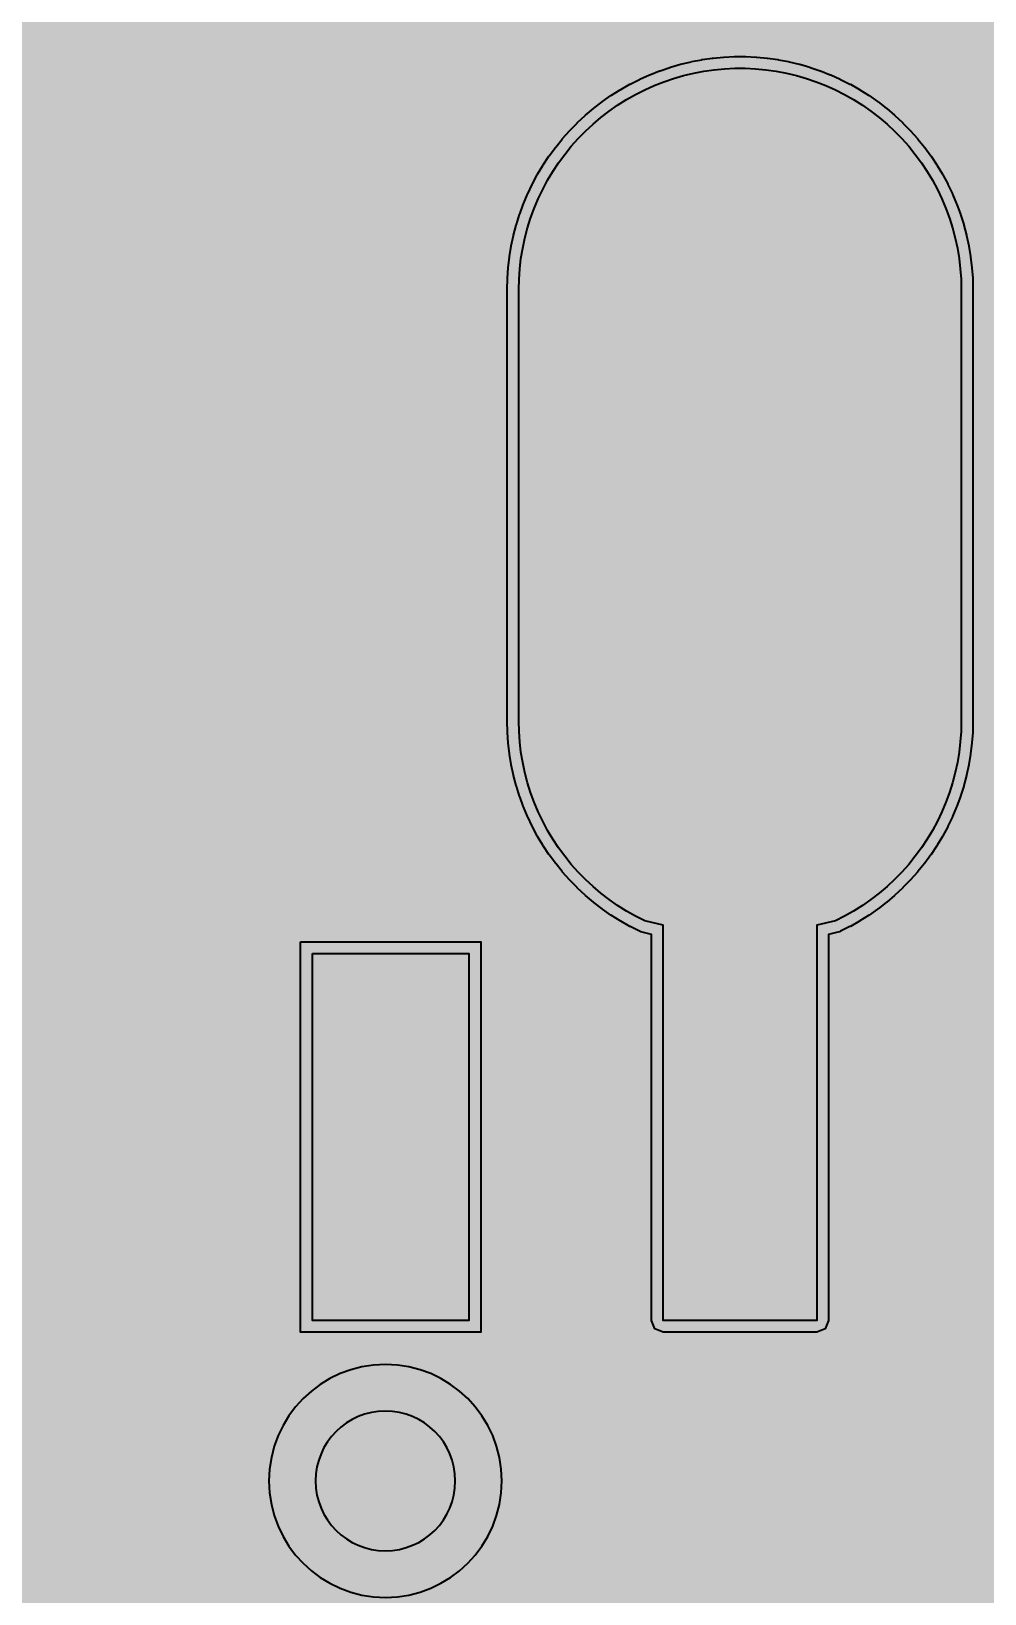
# Model space of a CAD drawing. Header units: millimetres. Extents: x -1 to 101, y -101 to 2.
# Drawn here: x 48.39 to 52.49, y -75.71 to -69 of the extents above; entities that cross this region are included whole.
import ezdxf

# ---------------------------------------------------------------- set-up
doc = ezdxf.new("R2010")
doc.units = ezdxf.units.MM
doc.header["$MEASUREMENT"] = 0
for name, color, linetype, true_color in [('Bottom-Layer', 7, 'Continuous', 0x0000ff), ('Document-Layer', 7, 'Continuous', 0xffffff), ('Hole-Layer', 7, 'Continuous', 0x222222), ('Inner2', 7, 'Continuous', 0x008000), ('Multi-Layer', 7, 'Continuous', 0xc0c0c0), ('Top-Layer', 7, 'Continuous', 0xff0000), ('Top-Paste-Mask-Layer', 7, 'Continuous', 0x808080), ('Top-Silkscreen-Layer', 7, 'Continuous', 0xffcc00), ('Top-Solder-Mask-Layer', 7, 'Continuous', 0x800080)]:
    doc.layers.add(name, color=color, linetype=linetype, true_color=true_color)

msp = doc.modelspace()

# ---------------------------------------------------------------- hatches: boundary and pattern name
at = {"layer": 'Inner2'}
msp.add_hatch(color=256, dxfattribs=at).paths.add_polyline_path([(0.3581, -96.0002), (0.3581, -63.3423), (7.5514, -63.3423), (7.2403, -63.7038), (7.1014, -64.16), (7.1581, -64.6336), (7.4008, -65.0441), (7.7883, -65.3221), (8.255, -65.4203), (8.7217, -65.3221), (9.1093, -65.0441), (9.352, -64.6336), (9.4086, -64.16), (9.2697, -63.7038), (8.9587, -63.3423), (9.2011, -63.3423), (9.2335, -63.3623), (9.271, -63.3693), (10.0574, -63.3693), (9.7743, -63.7149), (9.6431, -64.142), (9.6834, -64.587), (9.8891, -64.9837), (10.2296, -65.2729), (10.6543, -65.4117), (11.1, -65.3794), (11.5002, -65.1808), (11.7955, -64.8455), (11.9419, -64.4234), (11.9419, -64.747), (11.9803, -64.9399), (12.0895, -65.1035), (12.1127, -65.1266), (12.2762, -65.2359), (12.4691, -65.2743), (15.685, -65.2743), (15.685, -65.7861), (15.7155, -65.8598), (15.7891, -65.8903), (30.6071, -65.8903), (30.6807, -65.8598), (30.7112, -65.7861), (30.7112, -65.2743), (68.8793, -65.2743), (72.3597, -68.7546), (72.3597, -99.6421), (4, -99.6421), (3.1896, -99.5508), (2.4199, -99.2814), (1.7293, -98.8475), (1.1527, -98.2709), (0.7188, -97.5803), (0.4494, -96.8106)])
at = {"layer": 'Top-Layer'}
for points in [[(51.2775, -65.2743), (51.2775, -66.3364), (51.3254, -66.5155), (51.4565, -66.6466), (51.6356, -66.6945), (51.881, -66.6945), (51.881, -66.7715), (51.8688, -66.7715), (51.6898, -66.8195), (51.5587, -66.9506), (51.5107, -67.1296), (51.5107, -68.5066), (51.565, -68.6963), (51.7115, -68.8284), (51.7061, -68.8272), (51.7007, -68.8262), (51.657, -68.8178), (51.6487, -68.8164), (51.6404, -68.8151), (51.5962, -68.8088), (51.5879, -68.8078), (51.5795, -68.8069), (51.5352, -68.8027), (51.5268, -68.802), (51.5184, -68.8015), (51.474, -68.7995), (51.4656, -68.7992), (51.4572, -68.7991), (51.4126, -68.7991), (51.4043, -68.7992), (51.3959, -68.7995), (51.3514, -68.8015), (51.343, -68.802), (51.3347, -68.8027), (51.2903, -68.8069), (51.282, -68.8078), (51.2736, -68.8088), (51.2295, -68.8151), (51.2212, -68.8164), (51.2129, -68.8178), (51.1692, -68.8262), (51.1641, -68.8272), (51.159, -68.8282), (51.3053, -68.6961), (51.3595, -68.5066), (51.3595, -67.1296), (51.3115, -66.9506), (51.1804, -66.8195), (51.0014, -66.7715), (49.8688, -66.7715), (49.6898, -66.8195), (49.5587, -66.9506), (49.5107, -67.1296), (49.5107, -68.5066), (49.5587, -68.6857), (49.6898, -68.8168), (49.8688, -68.8648), (51.0014, -68.8648), (51.0148, -68.8645), (51.0283, -68.8638), (50.9923, -68.876), (50.9843, -68.8789), (50.9763, -68.8819), (50.9349, -68.8982), (50.9272, -68.9013), (50.9196, -68.9046), (50.879, -68.9229), (50.8713, -68.9265), (50.8636, -68.9302), (50.8239, -68.9503), (50.8165, -68.9542), (50.8093, -68.9582), (50.7705, -68.9802), (50.7633, -68.9844), (50.7561, -68.9888), (50.7184, -69.0125), (50.7114, -69.0171), (50.7044, -69.0218), (50.6679, -69.0473), (50.6611, -69.0522), (50.6544, -69.0573), (50.6191, -69.0845), (50.6125, -69.0897), (50.606, -69.095), (50.572, -69.1238), (50.5657, -69.1294), (50.5595, -69.135), (50.5269, -69.1654), (50.5208, -69.1712), (50.5149, -69.1771), (50.4838, -69.2089), (50.478, -69.215), (50.4724, -69.2212), (50.4428, -69.2545), (50.4372, -69.2609), (50.4319, -69.2673), (50.4039, -69.302), (50.3986, -69.3086), (50.3936, -69.3153), (50.3672, -69.3512), (50.3624, -69.358), (50.3577, -69.3649), (50.333, -69.4021), (50.3285, -69.4091), (50.3241, -69.4162), (50.3012, -69.4544), (50.297, -69.4617), (50.2929, -69.469), (50.2719, -69.5083), (50.2679, -69.5158), (50.2642, -69.5234), (50.245, -69.5637), (50.2415, -69.5712), (50.2382, -69.5788), (50.2209, -69.6198), (50.2178, -69.6276), (50.2148, -69.6355), (50.1994, -69.6773), (50.1966, -69.6853), (50.194, -69.6933), (50.1806, -69.7358), (50.1782, -69.7438), (50.176, -69.7519), (50.1646, -69.7949), (50.1626, -69.803), (50.1608, -69.8111), (50.1514, -69.8547), (50.1497, -69.863), (50.1482, -69.8714), (50.141, -69.9153), (50.1397, -69.9236), (50.1386, -69.9319), (50.1334, -69.9761), (50.1325, -69.9845), (50.1318, -69.9929), (50.1287, -70.0373), (50.1282, -70.0456), (50.1279, -70.0538), (50.1269, -70.0984), (50.1268, -70.1026), (50.1268, -70.1069), (50.1268, -71.9611), (50.1268, -71.9654), (50.1269, -71.9697), (50.1279, -72.0142), (50.1282, -72.0225), (50.1287, -72.0308), (50.1318, -72.0752), (50.1325, -72.0836), (50.1334, -72.0919), (50.1386, -72.1362), (50.1397, -72.1445), (50.141, -72.1528), (50.1482, -72.1967), (50.1497, -72.2051), (50.1514, -72.2134), (50.1608, -72.257), (50.1626, -72.2651), (50.1646, -72.2732), (50.176, -72.3162), (50.1782, -72.3243), (50.1806, -72.3323), (50.194, -72.3748), (50.1966, -72.3828), (50.1994, -72.3908), (50.2148, -72.4326), (50.2178, -72.4405), (50.2209, -72.4483), (50.2382, -72.4893), (50.2415, -72.4969), (50.245, -72.5044), (50.2642, -72.5446), (50.2679, -72.5522), (50.2719, -72.5598), (50.2929, -72.599), (50.2936, -72.6003), (50.2943, -72.6015), (50.2827, -72.6009), (50.2711, -72.6007), (49.5991, -72.6007), (49.42, -72.6487), (49.2889, -72.7798), (49.241, -72.9589), (49.241, -74.5339), (49.2889, -74.713), (49.42, -74.844), (49.5991, -74.892), (50.2711, -74.892), (50.4473, -74.8457), (50.5779, -74.7187), (50.6506, -75.024), (50.8282, -75.2828), (50.9568, -75.4114), (48.4691, -75.4114), (48.2838, -75.4631), (48.152, -75.6031), (48.0679, -75.3578), (47.9143, -75.1488), (47.6576, -74.892), (48.1911, -74.892), (48.3702, -74.844), (48.5013, -74.713), (48.5492, -74.5339), (48.5492, -72.9589), (48.4797, -72.7469), (48.2982, -72.6171), (48.2982, -68.7607), (48.2982, -68.4291), (48.2935, -68.3647), (48.2795, -68.3017), (48.2795, -67.1296), (48.2315, -66.9506), (48.1004, -66.8195), (47.9214, -66.7715), (47.6872, -66.7715), (47.6872, -66.6945), (47.9326, -66.6945), (48.1117, -66.6466), (48.2428, -66.5155), (48.2907, -66.3364), (48.2907, -65.2743)], [(52.3849, -70.1069), (52.3849, -71.9611), (52.3839, -72.0057), (52.3807, -72.0501), (52.3755, -72.0943), (52.3683, -72.1383), (52.3589, -72.1818), (52.3476, -72.2249), (52.3342, -72.2674), (52.3189, -72.3092), (52.3016, -72.3502), (52.2824, -72.3904), (52.2613, -72.4297), (52.2385, -72.4679), (52.2138, -72.505), (52.1875, -72.5409), (52.1595, -72.5756), (52.1299, -72.6089), (52.0988, -72.6407), (52.0662, -72.6711), (52.0322, -72.6999), (51.9969, -72.7271), (51.9604, -72.7526), (51.9227, -72.7763), (51.884, -72.7983), (51.8442, -72.8184), (51.7649, -72.8367), (51.7649, -74.534), (51.105, -74.534), (51.105, -72.8367), (51.0256, -72.8184), (50.9859, -72.7983), (50.9471, -72.7763), (50.9094, -72.7526), (50.8729, -72.7271), (50.8376, -72.6999), (50.8037, -72.6711), (50.7711, -72.6407), (50.74, -72.6089), (50.7104, -72.5756), (50.6824, -72.5409), (50.656, -72.505), (50.6314, -72.4679), (50.6085, -72.4297), (50.5875, -72.3904), (50.5683, -72.3502), (50.551, -72.3092), (50.5356, -72.2674), (50.5223, -72.2249), (50.5109, -72.1818), (50.5016, -72.1383), (50.4943, -72.0943), (50.4891, -72.0501), (50.486, -72.0057), (50.4849, -71.9611), (50.4849, -70.1069), (50.486, -70.0624), (50.4891, -70.018), (50.4943, -69.9737), (50.5016, -69.9298), (50.5109, -69.8862), (50.5223, -69.8432), (50.5356, -69.8007), (50.551, -69.7589), (50.5683, -69.7178), (50.5875, -69.6776), (50.6085, -69.6384), (50.6314, -69.6002), (50.656, -69.563), (50.6824, -69.5271), (50.7104, -69.4925), (50.74, -69.4592), (50.7711, -69.4274), (50.8037, -69.397), (50.8376, -69.3682), (50.8729, -69.341), (50.9094, -69.3155), (50.9471, -69.2917), (50.9859, -69.2698), (51.0256, -69.2496), (51.0662, -69.2314), (51.1077, -69.2151), (51.1498, -69.2007), (51.1926, -69.1883), (51.236, -69.178), (51.2797, -69.1697), (51.3238, -69.1634), (51.3682, -69.1593), (51.4126, -69.1572), (51.4572, -69.1572), (51.5017, -69.1593), (51.546, -69.1634), (51.5901, -69.1697), (51.6339, -69.178), (51.6772, -69.1883), (51.72, -69.2007), (51.7622, -69.2151), (51.8036, -69.2314), (51.8442, -69.2496), (51.884, -69.2698), (51.9227, -69.2917), (51.9604, -69.3155), (51.9969, -69.341), (52.0322, -69.3682), (52.0662, -69.397), (52.0988, -69.4274), (52.1299, -69.4592), (52.1595, -69.4925), (52.1875, -69.5271), (52.2138, -69.563), (52.2385, -69.6002), (52.2613, -69.6384), (52.2824, -69.6776), (52.3016, -69.7178), (52.3189, -69.7589), (52.3342, -69.8007), (52.3476, -69.8432), (52.3589, -69.8862), (52.3683, -69.9298), (52.3755, -69.9737), (52.3807, -70.018), (52.3839, -70.0624)], [(49.5991, -72.9589), (50.2711, -72.9589), (50.2711, -74.5339), (49.5991, -74.5339)]]:
    msp.add_hatch(color=256, dxfattribs=at).paths.add_polyline_path(points)
at = {"layer": 'Top-Paste-Mask-Layer'}
for points in [[(52.3849, -70.1069), (52.3849, -71.9611), (52.3839, -72.0057), (52.3807, -72.0501), (52.3755, -72.0943), (52.3683, -72.1383), (52.3589, -72.1818), (52.3476, -72.2249), (52.3342, -72.2674), (52.3189, -72.3092), (52.3016, -72.3502), (52.2824, -72.3904), (52.2613, -72.4297), (52.2385, -72.4679), (52.2138, -72.505), (52.1875, -72.5409), (52.1595, -72.5756), (52.1299, -72.6089), (52.0988, -72.6407), (52.0662, -72.6711), (52.0322, -72.6999), (51.9969, -72.7271), (51.9604, -72.7526), (51.9227, -72.7763), (51.884, -72.7983), (51.8442, -72.8184), (51.7649, -72.8367), (51.7649, -74.534), (51.105, -74.534), (51.105, -72.8367), (51.0256, -72.8184), (50.9859, -72.7983), (50.9471, -72.7763), (50.9094, -72.7526), (50.8729, -72.7271), (50.8376, -72.6999), (50.8037, -72.6711), (50.7711, -72.6407), (50.74, -72.6089), (50.7104, -72.5756), (50.6824, -72.5409), (50.656, -72.505), (50.6314, -72.4679), (50.6085, -72.4297), (50.5875, -72.3904), (50.5683, -72.3502), (50.551, -72.3092), (50.5356, -72.2674), (50.5223, -72.2249), (50.5109, -72.1818), (50.5016, -72.1383), (50.4943, -72.0943), (50.4891, -72.0501), (50.486, -72.0057), (50.4849, -71.9611), (50.4849, -70.1069), (50.486, -70.0624), (50.4891, -70.018), (50.4943, -69.9737), (50.5016, -69.9298), (50.5109, -69.8862), (50.5223, -69.8432), (50.5356, -69.8007), (50.551, -69.7589), (50.5683, -69.7178), (50.5875, -69.6776), (50.6085, -69.6384), (50.6314, -69.6002), (50.656, -69.563), (50.6824, -69.5271), (50.7104, -69.4925), (50.74, -69.4592), (50.7711, -69.4274), (50.8037, -69.397), (50.8376, -69.3682), (50.8729, -69.341), (50.9094, -69.3155), (50.9471, -69.2917), (50.9859, -69.2698), (51.0256, -69.2496), (51.0662, -69.2314), (51.1077, -69.2151), (51.1498, -69.2007), (51.1926, -69.1883), (51.236, -69.178), (51.2797, -69.1697), (51.3238, -69.1634), (51.3682, -69.1593), (51.4126, -69.1572), (51.4572, -69.1572), (51.5017, -69.1593), (51.546, -69.1634), (51.5901, -69.1697), (51.6339, -69.178), (51.6772, -69.1883), (51.72, -69.2007), (51.7622, -69.2151), (51.8036, -69.2314), (51.8442, -69.2496), (51.884, -69.2698), (51.9227, -69.2917), (51.9604, -69.3155), (51.9969, -69.341), (52.0322, -69.3682), (52.0662, -69.397), (52.0988, -69.4274), (52.1299, -69.4592), (52.1595, -69.4925), (52.1875, -69.5271), (52.2138, -69.563), (52.2385, -69.6002), (52.2613, -69.6384), (52.2824, -69.6776), (52.3016, -69.7178), (52.3189, -69.7589), (52.3342, -69.8007), (52.3476, -69.8432), (52.3589, -69.8862), (52.3683, -69.9298), (52.3755, -69.9737), (52.3807, -70.018), (52.3839, -70.0624)], [(49.5991, -72.9589), (50.2711, -72.9589), (50.2711, -74.5339), (49.5991, -74.5339)]]:
    msp.add_hatch(color=256, dxfattribs=at).paths.add_polyline_path(points)
at = {"layer": 'Top-Solder-Mask-Layer'}
for points in [[(52.4339, -70.0612), (52.4349, -70.1057), (52.4349, -70.1063), (52.435, -70.1069), (52.435, -71.9611), (52.4349, -71.9617), (52.4349, -71.9623), (52.4339, -72.0069), (52.4338, -72.008), (52.4338, -72.0092), (52.4306, -72.0536), (52.4305, -72.0548), (52.4304, -72.0559), (52.4252, -72.1002), (52.4251, -72.1013), (52.4249, -72.1025), (52.4176, -72.1464), (52.4174, -72.1476), (52.4172, -72.1488), (52.4078, -72.1923), (52.4076, -72.1935), (52.4073, -72.1946), (52.3959, -72.2376), (52.3956, -72.2388), (52.3953, -72.2399), (52.3819, -72.2824), (52.3816, -72.2835), (52.3812, -72.2846), (52.3658, -72.3264), (52.3654, -72.3275), (52.365, -72.3286), (52.3477, -72.3697), (52.3472, -72.3707), (52.3467, -72.3718), (52.3275, -72.412), (52.327, -72.413), (52.3265, -72.4141), (52.3054, -72.4533), (52.3048, -72.4544), (52.3043, -72.4554), (52.2814, -72.4936), (52.2808, -72.4946), (52.2801, -72.4956), (52.2555, -72.5327), (52.2548, -72.5337), (52.2541, -72.5346), (52.2278, -72.5705), (52.2271, -72.5715), (52.2264, -72.5724), (52.1984, -72.607), (52.1976, -72.6079), (52.1969, -72.6088), (52.1672, -72.6421), (52.1665, -72.643), (52.1656, -72.6438), (52.1345, -72.6757), (52.1337, -72.6765), (52.1329, -72.6773), (52.1003, -72.7077), (52.0994, -72.7085), (52.0985, -72.7092), (52.0646, -72.738), (52.0637, -72.7388), (52.0627, -72.7395), (52.0274, -72.7667), (52.0265, -72.7674), (52.0256, -72.7681), (51.989, -72.7936), (51.9881, -72.7942), (51.9871, -72.7949), (51.9494, -72.8186), (51.9484, -72.8192), (51.9474, -72.8198), (51.9086, -72.8418), (51.9076, -72.8424), (51.9066, -72.8429), (51.8669, -72.863), (51.8613, -72.8655), (51.8555, -72.8672), (51.815, -72.8765), (51.815, -74.534), (51.8003, -74.5694), (51.7649, -74.584), (51.105, -74.584), (51.0696, -74.5694), (51.0549, -74.534), (51.0549, -72.8765), (51.0144, -72.8672), (51.0086, -72.8655), (51.003, -72.863), (50.9633, -72.8429), (50.9622, -72.8424), (50.9612, -72.8418), (50.9225, -72.8198), (50.9214, -72.8192), (50.9204, -72.8186), (50.8828, -72.7949), (50.8818, -72.7942), (50.8808, -72.7936), (50.8443, -72.7681), (50.8433, -72.7674), (50.8424, -72.7667), (50.8071, -72.7395), (50.8062, -72.7388), (50.8053, -72.738), (50.7713, -72.7092), (50.7704, -72.7085), (50.7696, -72.7077), (50.737, -72.6773), (50.7361, -72.6765), (50.7353, -72.6757), (50.7042, -72.6438), (50.7034, -72.643), (50.7026, -72.6421), (50.673, -72.6088), (50.6722, -72.6079), (50.6715, -72.607), (50.6435, -72.5724), (50.6428, -72.5715), (50.642, -72.5705), (50.6157, -72.5346), (50.615, -72.5337), (50.6144, -72.5327), (50.5897, -72.4956), (50.5891, -72.4946), (50.5885, -72.4936), (50.5656, -72.4554), (50.565, -72.4544), (50.5644, -72.4533), (50.5434, -72.4141), (50.5428, -72.413), (50.5423, -72.412), (50.5231, -72.3718), (50.5226, -72.3707), (50.5222, -72.3697), (50.5049, -72.3286), (50.5044, -72.3275), (50.504, -72.3264), (50.4887, -72.2846), (50.4883, -72.2835), (50.4879, -72.2824), (50.4746, -72.2399), (50.4742, -72.2388), (50.4739, -72.2376), (50.4626, -72.1946), (50.4623, -72.1935), (50.462, -72.1923), (50.4527, -72.1488), (50.4524, -72.1476), (50.4522, -72.1464), (50.445, -72.1025), (50.4448, -72.1013), (50.4446, -72.1002), (50.4394, -72.0559), (50.4393, -72.0548), (50.4392, -72.0536), (50.4361, -72.0092), (50.436, -72.008), (50.436, -72.0069), (50.4349, -71.9623), (50.4349, -71.9617), (50.4349, -71.9611), (50.4349, -70.1069), (50.4349, -70.1063), (50.4349, -70.1057), (50.436, -70.0612), (50.436, -70.0601), (50.4361, -70.0589), (50.4392, -70.0145), (50.4393, -70.0133), (50.4394, -70.0121), (50.4446, -69.9679), (50.4448, -69.9667), (50.445, -69.9656), (50.4522, -69.9216), (50.4524, -69.9205), (50.4527, -69.9193), (50.462, -69.8757), (50.4623, -69.8746), (50.4626, -69.8735), (50.4739, -69.8304), (50.4742, -69.8293), (50.4746, -69.8282), (50.4879, -69.7857), (50.4883, -69.7846), (50.4887, -69.7835), (50.504, -69.7416), (50.5044, -69.7405), (50.5049, -69.7395), (50.5222, -69.6984), (50.5226, -69.6973), (50.5231, -69.6963), (50.5423, -69.6561), (50.5428, -69.655), (50.5434, -69.654), (50.5644, -69.6147), (50.565, -69.6137), (50.5656, -69.6127), (50.5885, -69.5745), (50.5891, -69.5735), (50.5897, -69.5725), (50.6144, -69.5354), (50.615, -69.5344), (50.6157, -69.5335), (50.642, -69.4976), (50.6428, -69.4966), (50.6435, -69.4957), (50.6715, -69.4611), (50.6722, -69.4602), (50.673, -69.4593), (50.7026, -69.426), (50.7034, -69.4251), (50.7042, -69.4243), (50.7353, -69.3924), (50.7361, -69.3916), (50.737, -69.3908), (50.7696, -69.3604), (50.7704, -69.3596), (50.7713, -69.3588), (50.8053, -69.33), (50.8062, -69.3293), (50.8071, -69.3286), (50.8424, -69.3014), (50.8433, -69.3007), (50.8443, -69.3), (50.8808, -69.2745), (50.8818, -69.2738), (50.8828, -69.2732), (50.9204, -69.2494), (50.9214, -69.2488), (50.9225, -69.2482), (50.9612, -69.2263), (50.9622, -69.2257), (50.9633, -69.2252), (51.003, -69.205), (51.0041, -69.2045), (51.0051, -69.204), (51.0458, -69.1858), (51.0468, -69.1853), (51.0479, -69.1849), (51.0893, -69.1685), (51.0904, -69.1681), (51.0916, -69.1677), (51.1337, -69.1534), (51.1348, -69.153), (51.1359, -69.1527), (51.1787, -69.1403), (51.1799, -69.14), (51.181, -69.1397), (51.2244, -69.1294), (51.2255, -69.1291), (51.2266, -69.1289), (51.2704, -69.1206), (51.2715, -69.1204), (51.2727, -69.1202), (51.3168, -69.1139), (51.318, -69.1138), (51.3191, -69.1137), (51.3635, -69.1095), (51.3647, -69.1094), (51.3658, -69.1093), (51.4103, -69.1072), (51.4115, -69.1072), (51.4126, -69.1072), (51.4572, -69.1072), (51.4584, -69.1072), (51.4595, -69.1072), (51.504, -69.1093), (51.5052, -69.1094), (51.5064, -69.1095), (51.5507, -69.1137), (51.5519, -69.1138), (51.553, -69.1139), (51.5972, -69.1202), (51.5983, -69.1204), (51.5995, -69.1206), (51.6432, -69.1289), (51.6444, -69.1291), (51.6455, -69.1294), (51.6888, -69.1397), (51.69, -69.14), (51.6911, -69.1403), (51.7339, -69.1527), (51.735, -69.153), (51.7361, -69.1534), (51.7783, -69.1677), (51.7794, -69.1681), (51.7805, -69.1685), (51.8219, -69.1849), (51.823, -69.1853), (51.8241, -69.1858), (51.8647, -69.204), (51.8658, -69.2045), (51.8669, -69.205), (51.9066, -69.2252), (51.9076, -69.2257), (51.9086, -69.2263), (51.9474, -69.2482), (51.9484, -69.2488), (51.9494, -69.2494), (51.9871, -69.2732), (51.9881, -69.2738), (51.989, -69.2745), (52.0256, -69.3), (52.0265, -69.3007), (52.0274, -69.3014), (52.0627, -69.3286), (52.0637, -69.3293), (52.0646, -69.33), (52.0985, -69.3588), (52.0994, -69.3596), (52.1003, -69.3604), (52.1329, -69.3908), (52.1337, -69.3916), (52.1345, -69.3924), (52.1656, -69.4243), (52.1665, -69.4251), (52.1672, -69.426), (52.1969, -69.4593), (52.1976, -69.4602), (52.1984, -69.4611), (52.2264, -69.4957), (52.2271, -69.4966), (52.2278, -69.4976), (52.2541, -69.5335), (52.2548, -69.5344), (52.2555, -69.5354), (52.2801, -69.5725), (52.2808, -69.5735), (52.2814, -69.5745), (52.3043, -69.6127), (52.3048, -69.6137), (52.3054, -69.6147), (52.3265, -69.654), (52.327, -69.655), (52.3275, -69.6561), (52.3467, -69.6963), (52.3472, -69.6973), (52.3477, -69.6984), (52.365, -69.7395), (52.3654, -69.7405), (52.3658, -69.7416), (52.3812, -69.7835), (52.3816, -69.7846), (52.3819, -69.7857), (52.3953, -69.8282), (52.3956, -69.8293), (52.3959, -69.8304), (52.4073, -69.8735), (52.4076, -69.8746), (52.4078, -69.8757), (52.4172, -69.9193), (52.4174, -69.9205), (52.4176, -69.9216), (52.4249, -69.9656), (52.4251, -69.9667), (52.4252, -69.9679), (52.4304, -70.0121), (52.4305, -70.0133), (52.4306, -70.0145), (52.4338, -70.0589), (52.4338, -70.0601)], [(49.5483, -72.9081), (50.3219, -72.9081), (50.3219, -74.5847), (49.5483, -74.5847)]]:
    msp.add_hatch(color=256, dxfattribs=at).paths.add_polyline_path(points)

# ---------------------------------------------------------------- linework, layer by layer
at = {"layer": 'Bottom-Layer', "const_width": 0.8}
msp.add_lwpolyline([(49.9111, -78.2322), (49.9111, -75.2242)], dxfattribs=at)
at = {"layer": 'Document-Layer', "const_width": 0.3}
msp.add_lwpolyline([(49.785, -74.1053, 1), (50.0852, -74.1053, 1)], format="xyb", close=True, dxfattribs=at)
msp.add_lwpolyline([(49.785, -74.1053, 1), (50.0852, -74.1053, 1)], format="xyb", close=True, dxfattribs=at)
at = {"layer": 'Hole-Layer'}
msp.add_lwpolyline([(49.6123, -75.2231, 1), (50.2123, -75.2231), (50.2123, -75.2231, 1), (49.6123, -75.2231)], format="xyb", dxfattribs=at)
at = {"layer": 'Multi-Layer'}
msp.add_lwpolyline([(49.4123, -75.2231, 1), (50.4123, -75.2231, 1)], format="xyb", close=True, dxfattribs=at)
at = {"layer": 'Top-Layer'}
for points, const_width in [([(50.8093, -68.9582), (50.7705, -68.9802), (50.7633, -68.9844), (50.7561, -68.9888), (50.7184, -69.0125), (50.7114, -69.0171), (50.7044, -69.0218), (50.6679, -69.0473), (50.6611, -69.0522), (50.6544, -69.0573), (50.6191, -69.0845), (50.6125, -69.0897), (50.606, -69.095), (50.572, -69.1238), (50.5657, -69.1294), (50.5595, -69.135), (50.5269, -69.1654), (50.5208, -69.1712), (50.5149, -69.1771), (50.4838, -69.2089), (50.478, -69.215), (50.4724, -69.2212), (50.4428, -69.2545), (50.4372, -69.2609), (50.4319, -69.2673), (50.4039, -69.302), (50.3986, -69.3086), (50.3936, -69.3153), (50.3672, -69.3512), (50.3624, -69.358), (50.3577, -69.3649), (50.333, -69.4021), (50.3285, -69.4091), (50.3241, -69.4162), (50.3012, -69.4544), (50.297, -69.4617), (50.2929, -69.469), (50.2719, -69.5083), (50.2679, -69.5158), (50.2642, -69.5234), (50.245, -69.5637), (50.2415, -69.5712), (50.2382, -69.5788), (50.2209, -69.6198), (50.2178, -69.6276), (50.2148, -69.6355), (50.1994, -69.6773), (50.1966, -69.6853), (50.194, -69.6933), (50.1806, -69.7358), (50.1782, -69.7438), (50.176, -69.7519), (50.1646, -69.7949), (50.1626, -69.803), (50.1608, -69.8111), (50.1514, -69.8547), (50.1497, -69.863), (50.1482, -69.8714), (50.141, -69.9153), (50.1397, -69.9236), (50.1386, -69.9319), (50.1334, -69.9761), (50.1325, -69.9845), (50.1318, -69.9929), (50.1287, -70.0373), (50.1282, -70.0456), (50.1279, -70.0538), (50.1269, -70.0984), (50.1268, -70.1026), (50.1268, -70.1069), (50.1268, -71.9611), (50.1268, -71.9654), (50.1269, -71.9697), (50.1279, -72.0142), (50.1282, -72.0225), (50.1287, -72.0308), (50.1318, -72.0752), (50.1325, -72.0836), (50.1334, -72.0919), (50.1386, -72.1362), (50.1397, -72.1445), (50.141, -72.1528), (50.1482, -72.1967), (50.1497, -72.2051), (50.1514, -72.2134), (50.1608, -72.257), (50.1626, -72.2651), (50.1646, -72.2732), (50.176, -72.3162), (50.1782, -72.3243), (50.1806, -72.3323), (50.194, -72.3748), (50.1966, -72.3828), (50.1994, -72.3908), (50.2148, -72.4326), (50.2178, -72.4405), (50.2209, -72.4483), (50.2382, -72.4893), (50.2415, -72.4969), (50.245, -72.5044), (50.2642, -72.5446), (50.2679, -72.5522), (50.2719, -72.5598), (50.2929, -72.599), (50.2936, -72.6003), (50.2943, -72.6015), (50.2827, -72.6009), (50.2711, -72.6007), (49.5991, -72.6007), (49.42, -72.6487), (49.2889, -72.7798), (49.241, -72.9589), (49.241, -74.5339), (49.2889, -74.713), (49.42, -74.844), (49.5991, -74.892), (50.2711, -74.892), (50.4473, -74.8457), (50.5779, -74.7187), (50.6506, -75.024), (50.8282, -75.2828), (50.9568, -75.4114), (48.4691, -75.4114), (48.2838, -75.4631)], 0.0508), ([(51.435, -71.0339), (51.435, -74.676)], 1), ([(48.1911, -74.892), (48.3702, -74.844), (48.5013, -74.713), (48.5492, -74.5339), (48.5492, -72.9589), (48.4797, -72.7469), (48.2982, -72.6171)], 0.0508), ([(49.9351, -72.9614), (49.9351, -72.7023)], 0.0508), ([(49.9123, -73.642), (49.9123, -75.2231)], 0.7), ([(49.6016, -73.7464), (49.3426, -73.7464)], 0.0508), ([(51.435, -74.676), (52.4511, -75.6922)], 1), ([(49.9351, -74.5313), (49.9351, -74.7904)], 0.0508), ([(49.9123, -75.2231), (49.9123, -76.7804)], 0.7), ([(52.4511, -75.6922), (52.4511, -80.0102)], 1), ([(49.9111, -75.7721), (49.9111, -75.513)], 0.0508)]:
    msp.add_lwpolyline(points, dxfattribs=dict(at, const_width=const_width))
for points in [[(52.3849, -70.1069), (52.3849, -71.9611), (52.3839, -72.0057), (52.3807, -72.0501), (52.3755, -72.0943), (52.3683, -72.1383), (52.3589, -72.1818), (52.3476, -72.2249), (52.3342, -72.2674), (52.3189, -72.3092), (52.3016, -72.3502), (52.2824, -72.3904), (52.2613, -72.4297), (52.2385, -72.4679), (52.2138, -72.505), (52.1875, -72.5409), (52.1595, -72.5756), (52.1299, -72.6089), (52.0988, -72.6407), (52.0662, -72.6711), (52.0322, -72.6999), (51.9969, -72.7271), (51.9604, -72.7526), (51.9227, -72.7763), (51.884, -72.7983), (51.8442, -72.8184), (51.7649, -72.8367), (51.7649, -74.534), (51.105, -74.534), (51.105, -72.8367), (51.0256, -72.8184), (50.9859, -72.7983), (50.9471, -72.7763), (50.9094, -72.7526), (50.8729, -72.7271), (50.8376, -72.6999), (50.8037, -72.6711), (50.7711, -72.6407), (50.74, -72.6089), (50.7104, -72.5756), (50.6824, -72.5409), (50.656, -72.505), (50.6314, -72.4679), (50.6085, -72.4297), (50.5875, -72.3904), (50.5683, -72.3502), (50.551, -72.3092), (50.5356, -72.2674), (50.5223, -72.2249), (50.5109, -72.1818), (50.5016, -72.1383), (50.4943, -72.0943), (50.4891, -72.0501), (50.486, -72.0057), (50.4849, -71.9611), (50.4849, -70.1069), (50.486, -70.0624), (50.4891, -70.018), (50.4943, -69.9737), (50.5016, -69.9298), (50.5109, -69.8862), (50.5223, -69.8432), (50.5356, -69.8007), (50.551, -69.7589), (50.5683, -69.7178), (50.5875, -69.6776), (50.6085, -69.6384), (50.6314, -69.6002), (50.656, -69.563), (50.6824, -69.5271), (50.7104, -69.4925), (50.74, -69.4592), (50.7711, -69.4274), (50.8037, -69.397), (50.8376, -69.3682), (50.8729, -69.341), (50.9094, -69.3155), (50.9471, -69.2917), (50.9859, -69.2698), (51.0256, -69.2496), (51.0662, -69.2314), (51.1077, -69.2151), (51.1498, -69.2007), (51.1926, -69.1883), (51.236, -69.178), (51.2797, -69.1697), (51.3238, -69.1634), (51.3682, -69.1593), (51.4126, -69.1572), (51.4572, -69.1572), (51.5017, -69.1593), (51.546, -69.1634), (51.5901, -69.1697), (51.6339, -69.178), (51.6772, -69.1883), (51.72, -69.2007), (51.7622, -69.2151), (51.8036, -69.2314), (51.8442, -69.2496), (51.884, -69.2698), (51.9227, -69.2917), (51.9604, -69.3155), (51.9969, -69.341), (52.0322, -69.3682), (52.0662, -69.397), (52.0988, -69.4274), (52.1299, -69.4592), (52.1595, -69.4925), (52.1875, -69.5271), (52.2138, -69.563), (52.2385, -69.6002), (52.2613, -69.6384), (52.2824, -69.6776), (52.3016, -69.7178), (52.3189, -69.7589), (52.3342, -69.8007), (52.3476, -69.8432), (52.3589, -69.8862), (52.3683, -69.9298), (52.3755, -69.9737), (52.3807, -70.018), (52.3839, -70.0624)], [(49.5991, -72.9589), (50.2711, -72.9589), (50.2711, -74.5339), (49.5991, -74.5339)]]:
    msp.add_lwpolyline(points, close=True, dxfattribs=at)
at = {"layer": 'Top-Paste-Mask-Layer'}
for points in [[(52.3849, -70.1069), (52.3849, -71.9611), (52.3839, -72.0057), (52.3807, -72.0501), (52.3755, -72.0943), (52.3683, -72.1383), (52.3589, -72.1818), (52.3476, -72.2249), (52.3342, -72.2674), (52.3189, -72.3092), (52.3016, -72.3502), (52.2824, -72.3904), (52.2613, -72.4297), (52.2385, -72.4679), (52.2138, -72.505), (52.1875, -72.5409), (52.1595, -72.5756), (52.1299, -72.6089), (52.0988, -72.6407), (52.0662, -72.6711), (52.0322, -72.6999), (51.9969, -72.7271), (51.9604, -72.7526), (51.9227, -72.7763), (51.884, -72.7983), (51.8442, -72.8184), (51.7649, -72.8367), (51.7649, -74.534), (51.105, -74.534), (51.105, -72.8367), (51.0256, -72.8184), (50.9859, -72.7983), (50.9471, -72.7763), (50.9094, -72.7526), (50.8729, -72.7271), (50.8376, -72.6999), (50.8037, -72.6711), (50.7711, -72.6407), (50.74, -72.6089), (50.7104, -72.5756), (50.6824, -72.5409), (50.656, -72.505), (50.6314, -72.4679), (50.6085, -72.4297), (50.5875, -72.3904), (50.5683, -72.3502), (50.551, -72.3092), (50.5356, -72.2674), (50.5223, -72.2249), (50.5109, -72.1818), (50.5016, -72.1383), (50.4943, -72.0943), (50.4891, -72.0501), (50.486, -72.0057), (50.4849, -71.9611), (50.4849, -70.1069), (50.486, -70.0624), (50.4891, -70.018), (50.4943, -69.9737), (50.5016, -69.9298), (50.5109, -69.8862), (50.5223, -69.8432), (50.5356, -69.8007), (50.551, -69.7589), (50.5683, -69.7178), (50.5875, -69.6776), (50.6085, -69.6384), (50.6314, -69.6002), (50.656, -69.563), (50.6824, -69.5271), (50.7104, -69.4925), (50.74, -69.4592), (50.7711, -69.4274), (50.8037, -69.397), (50.8376, -69.3682), (50.8729, -69.341), (50.9094, -69.3155), (50.9471, -69.2917), (50.9859, -69.2698), (51.0256, -69.2496), (51.0662, -69.2314), (51.1077, -69.2151), (51.1498, -69.2007), (51.1926, -69.1883), (51.236, -69.178), (51.2797, -69.1697), (51.3238, -69.1634), (51.3682, -69.1593), (51.4126, -69.1572), (51.4572, -69.1572), (51.5017, -69.1593), (51.546, -69.1634), (51.5901, -69.1697), (51.6339, -69.178), (51.6772, -69.1883), (51.72, -69.2007), (51.7622, -69.2151), (51.8036, -69.2314), (51.8442, -69.2496), (51.884, -69.2698), (51.9227, -69.2917), (51.9604, -69.3155), (51.9969, -69.341), (52.0322, -69.3682), (52.0662, -69.397), (52.0988, -69.4274), (52.1299, -69.4592), (52.1595, -69.4925), (52.1875, -69.5271), (52.2138, -69.563), (52.2385, -69.6002), (52.2613, -69.6384), (52.2824, -69.6776), (52.3016, -69.7178), (52.3189, -69.7589), (52.3342, -69.8007), (52.3476, -69.8432), (52.3589, -69.8862), (52.3683, -69.9298), (52.3755, -69.9737), (52.3807, -70.018), (52.3839, -70.0624)], [(49.5991, -72.9589), (50.2711, -72.9589), (50.2711, -74.5339), (49.5991, -74.5339)]]:
    msp.add_lwpolyline(points, close=True, dxfattribs=at)
at = {"layer": 'Top-Silkscreen-Layer', "const_width": 0.1524}
for points in [[(48.6814, -70.4403), (47.5326, -70.4403)], [(48.6814, -70.4403), (47.5326, -70.4403)], [(48.6814, -73.0926), (48.6814, -70.4403)], [(48.6814, -73.0926), (48.6814, -70.4403)], [(49.109, -73.0926), (49.109, -70.4403)], [(49.109, -70.4403), (50.2579, -70.4403)], [(49.109, -73.0926), (49.109, -70.4403)], [(49.109, -70.4403), (50.2579, -70.4403)]]:
    msp.add_lwpolyline(points, dxfattribs=at)
at = {"layer": 'Top-Solder-Mask-Layer'}
for points in [[(52.4339, -70.0612), (52.4349, -70.1057), (52.4349, -70.1063), (52.435, -70.1069), (52.435, -71.9611), (52.4349, -71.9617), (52.4349, -71.9623), (52.4339, -72.0069), (52.4338, -72.008), (52.4338, -72.0092), (52.4306, -72.0536), (52.4305, -72.0548), (52.4304, -72.0559), (52.4252, -72.1002), (52.4251, -72.1013), (52.4249, -72.1025), (52.4176, -72.1464), (52.4174, -72.1476), (52.4172, -72.1488), (52.4078, -72.1923), (52.4076, -72.1935), (52.4073, -72.1946), (52.3959, -72.2376), (52.3956, -72.2388), (52.3953, -72.2399), (52.3819, -72.2824), (52.3816, -72.2835), (52.3812, -72.2846), (52.3658, -72.3264), (52.3654, -72.3275), (52.365, -72.3286), (52.3477, -72.3697), (52.3472, -72.3707), (52.3467, -72.3718), (52.3275, -72.412), (52.327, -72.413), (52.3265, -72.4141), (52.3054, -72.4533), (52.3048, -72.4544), (52.3043, -72.4554), (52.2814, -72.4936), (52.2808, -72.4946), (52.2801, -72.4956), (52.2555, -72.5327), (52.2548, -72.5337), (52.2541, -72.5346), (52.2278, -72.5705), (52.2271, -72.5715), (52.2264, -72.5724), (52.1984, -72.607), (52.1976, -72.6079), (52.1969, -72.6088), (52.1672, -72.6421), (52.1665, -72.643), (52.1656, -72.6438), (52.1345, -72.6757), (52.1337, -72.6765), (52.1329, -72.6773), (52.1003, -72.7077), (52.0994, -72.7085), (52.0985, -72.7092), (52.0646, -72.738), (52.0637, -72.7388), (52.0627, -72.7395), (52.0274, -72.7667), (52.0265, -72.7674), (52.0256, -72.7681), (51.989, -72.7936), (51.9881, -72.7942), (51.9871, -72.7949), (51.9494, -72.8186), (51.9484, -72.8192), (51.9474, -72.8198), (51.9086, -72.8418), (51.9076, -72.8424), (51.9066, -72.8429), (51.8669, -72.863), (51.8613, -72.8655), (51.8555, -72.8672), (51.815, -72.8765), (51.815, -74.534), (51.8003, -74.5694), (51.7649, -74.584), (51.105, -74.584), (51.0696, -74.5694), (51.0549, -74.534), (51.0549, -72.8765), (51.0144, -72.8672), (51.0086, -72.8655), (51.003, -72.863), (50.9633, -72.8429), (50.9622, -72.8424), (50.9612, -72.8418), (50.9225, -72.8198), (50.9214, -72.8192), (50.9204, -72.8186), (50.8828, -72.7949), (50.8818, -72.7942), (50.8808, -72.7936), (50.8443, -72.7681), (50.8433, -72.7674), (50.8424, -72.7667), (50.8071, -72.7395), (50.8062, -72.7388), (50.8053, -72.738), (50.7713, -72.7092), (50.7704, -72.7085), (50.7696, -72.7077), (50.737, -72.6773), (50.7361, -72.6765), (50.7353, -72.6757), (50.7042, -72.6438), (50.7034, -72.643), (50.7026, -72.6421), (50.673, -72.6088), (50.6722, -72.6079), (50.6715, -72.607), (50.6435, -72.5724), (50.6428, -72.5715), (50.642, -72.5705), (50.6157, -72.5346), (50.615, -72.5337), (50.6144, -72.5327), (50.5897, -72.4956), (50.5891, -72.4946), (50.5885, -72.4936), (50.5656, -72.4554), (50.565, -72.4544), (50.5644, -72.4533), (50.5434, -72.4141), (50.5428, -72.413), (50.5423, -72.412), (50.5231, -72.3718), (50.5226, -72.3707), (50.5222, -72.3697), (50.5049, -72.3286), (50.5044, -72.3275), (50.504, -72.3264), (50.4887, -72.2846), (50.4883, -72.2835), (50.4879, -72.2824), (50.4746, -72.2399), (50.4742, -72.2388), (50.4739, -72.2376), (50.4626, -72.1946), (50.4623, -72.1935), (50.462, -72.1923), (50.4527, -72.1488), (50.4524, -72.1476), (50.4522, -72.1464), (50.445, -72.1025), (50.4448, -72.1013), (50.4446, -72.1002), (50.4394, -72.0559), (50.4393, -72.0548), (50.4392, -72.0536), (50.4361, -72.0092), (50.436, -72.008), (50.436, -72.0069), (50.4349, -71.9623), (50.4349, -71.9617), (50.4349, -71.9611), (50.4349, -70.1069), (50.4349, -70.1063), (50.4349, -70.1057), (50.436, -70.0612), (50.436, -70.0601), (50.4361, -70.0589), (50.4392, -70.0145), (50.4393, -70.0133), (50.4394, -70.0121), (50.4446, -69.9679), (50.4448, -69.9667), (50.445, -69.9656), (50.4522, -69.9216), (50.4524, -69.9205), (50.4527, -69.9193), (50.462, -69.8757), (50.4623, -69.8746), (50.4626, -69.8735), (50.4739, -69.8304), (50.4742, -69.8293), (50.4746, -69.8282), (50.4879, -69.7857), (50.4883, -69.7846), (50.4887, -69.7835), (50.504, -69.7416), (50.5044, -69.7405), (50.5049, -69.7395), (50.5222, -69.6984), (50.5226, -69.6973), (50.5231, -69.6963), (50.5423, -69.6561), (50.5428, -69.655), (50.5434, -69.654), (50.5644, -69.6147), (50.565, -69.6137), (50.5656, -69.6127), (50.5885, -69.5745), (50.5891, -69.5735), (50.5897, -69.5725), (50.6144, -69.5354), (50.615, -69.5344), (50.6157, -69.5335), (50.642, -69.4976), (50.6428, -69.4966), (50.6435, -69.4957), (50.6715, -69.4611), (50.6722, -69.4602), (50.673, -69.4593), (50.7026, -69.426), (50.7034, -69.4251), (50.7042, -69.4243), (50.7353, -69.3924), (50.7361, -69.3916), (50.737, -69.3908), (50.7696, -69.3604), (50.7704, -69.3596), (50.7713, -69.3588), (50.8053, -69.33), (50.8062, -69.3293), (50.8071, -69.3286), (50.8424, -69.3014), (50.8433, -69.3007), (50.8443, -69.3), (50.8808, -69.2745), (50.8818, -69.2738), (50.8828, -69.2732), (50.9204, -69.2494), (50.9214, -69.2488), (50.9225, -69.2482), (50.9612, -69.2263), (50.9622, -69.2257), (50.9633, -69.2252), (51.003, -69.205), (51.0041, -69.2045), (51.0051, -69.204), (51.0458, -69.1858), (51.0468, -69.1853), (51.0479, -69.1849), (51.0893, -69.1685), (51.0904, -69.1681), (51.0916, -69.1677), (51.1337, -69.1534), (51.1348, -69.153), (51.1359, -69.1527), (51.1787, -69.1403), (51.1799, -69.14), (51.181, -69.1397), (51.2244, -69.1294), (51.2255, -69.1291), (51.2266, -69.1289), (51.2704, -69.1206), (51.2715, -69.1204), (51.2727, -69.1202), (51.3168, -69.1139), (51.318, -69.1138), (51.3191, -69.1137), (51.3635, -69.1095), (51.3647, -69.1094), (51.3658, -69.1093), (51.4103, -69.1072), (51.4115, -69.1072), (51.4126, -69.1072), (51.4572, -69.1072), (51.4584, -69.1072), (51.4595, -69.1072), (51.504, -69.1093), (51.5052, -69.1094), (51.5064, -69.1095), (51.5507, -69.1137), (51.5519, -69.1138), (51.553, -69.1139), (51.5972, -69.1202), (51.5983, -69.1204), (51.5995, -69.1206), (51.6432, -69.1289), (51.6444, -69.1291), (51.6455, -69.1294), (51.6888, -69.1397), (51.69, -69.14), (51.6911, -69.1403), (51.7339, -69.1527), (51.735, -69.153), (51.7361, -69.1534), (51.7783, -69.1677), (51.7794, -69.1681), (51.7805, -69.1685), (51.8219, -69.1849), (51.823, -69.1853), (51.8241, -69.1858), (51.8647, -69.204), (51.8658, -69.2045), (51.8669, -69.205), (51.9066, -69.2252), (51.9076, -69.2257), (51.9086, -69.2263), (51.9474, -69.2482), (51.9484, -69.2488), (51.9494, -69.2494), (51.9871, -69.2732), (51.9881, -69.2738), (51.989, -69.2745), (52.0256, -69.3), (52.0265, -69.3007), (52.0274, -69.3014), (52.0627, -69.3286), (52.0637, -69.3293), (52.0646, -69.33), (52.0985, -69.3588), (52.0994, -69.3596), (52.1003, -69.3604), (52.1329, -69.3908), (52.1337, -69.3916), (52.1345, -69.3924), (52.1656, -69.4243), (52.1665, -69.4251), (52.1672, -69.426), (52.1969, -69.4593), (52.1976, -69.4602), (52.1984, -69.4611), (52.2264, -69.4957), (52.2271, -69.4966), (52.2278, -69.4976), (52.2541, -69.5335), (52.2548, -69.5344), (52.2555, -69.5354), (52.2801, -69.5725), (52.2808, -69.5735), (52.2814, -69.5745), (52.3043, -69.6127), (52.3048, -69.6137), (52.3054, -69.6147), (52.3265, -69.654), (52.327, -69.655), (52.3275, -69.6561), (52.3467, -69.6963), (52.3472, -69.6973), (52.3477, -69.6984), (52.365, -69.7395), (52.3654, -69.7405), (52.3658, -69.7416), (52.3812, -69.7835), (52.3816, -69.7846), (52.3819, -69.7857), (52.3953, -69.8282), (52.3956, -69.8293), (52.3959, -69.8304), (52.4073, -69.8735), (52.4076, -69.8746), (52.4078, -69.8757), (52.4172, -69.9193), (52.4174, -69.9205), (52.4176, -69.9216), (52.4249, -69.9656), (52.4251, -69.9667), (52.4252, -69.9679), (52.4304, -70.0121), (52.4305, -70.0133), (52.4306, -70.0145), (52.4338, -70.0589), (52.4338, -70.0601)], [(49.5483, -72.9081), (50.3219, -72.9081), (50.3219, -74.5847), (49.5483, -74.5847)]]:
    msp.add_lwpolyline(points, close=True, dxfattribs=at)

doc.saveas('drawing.dxf')
